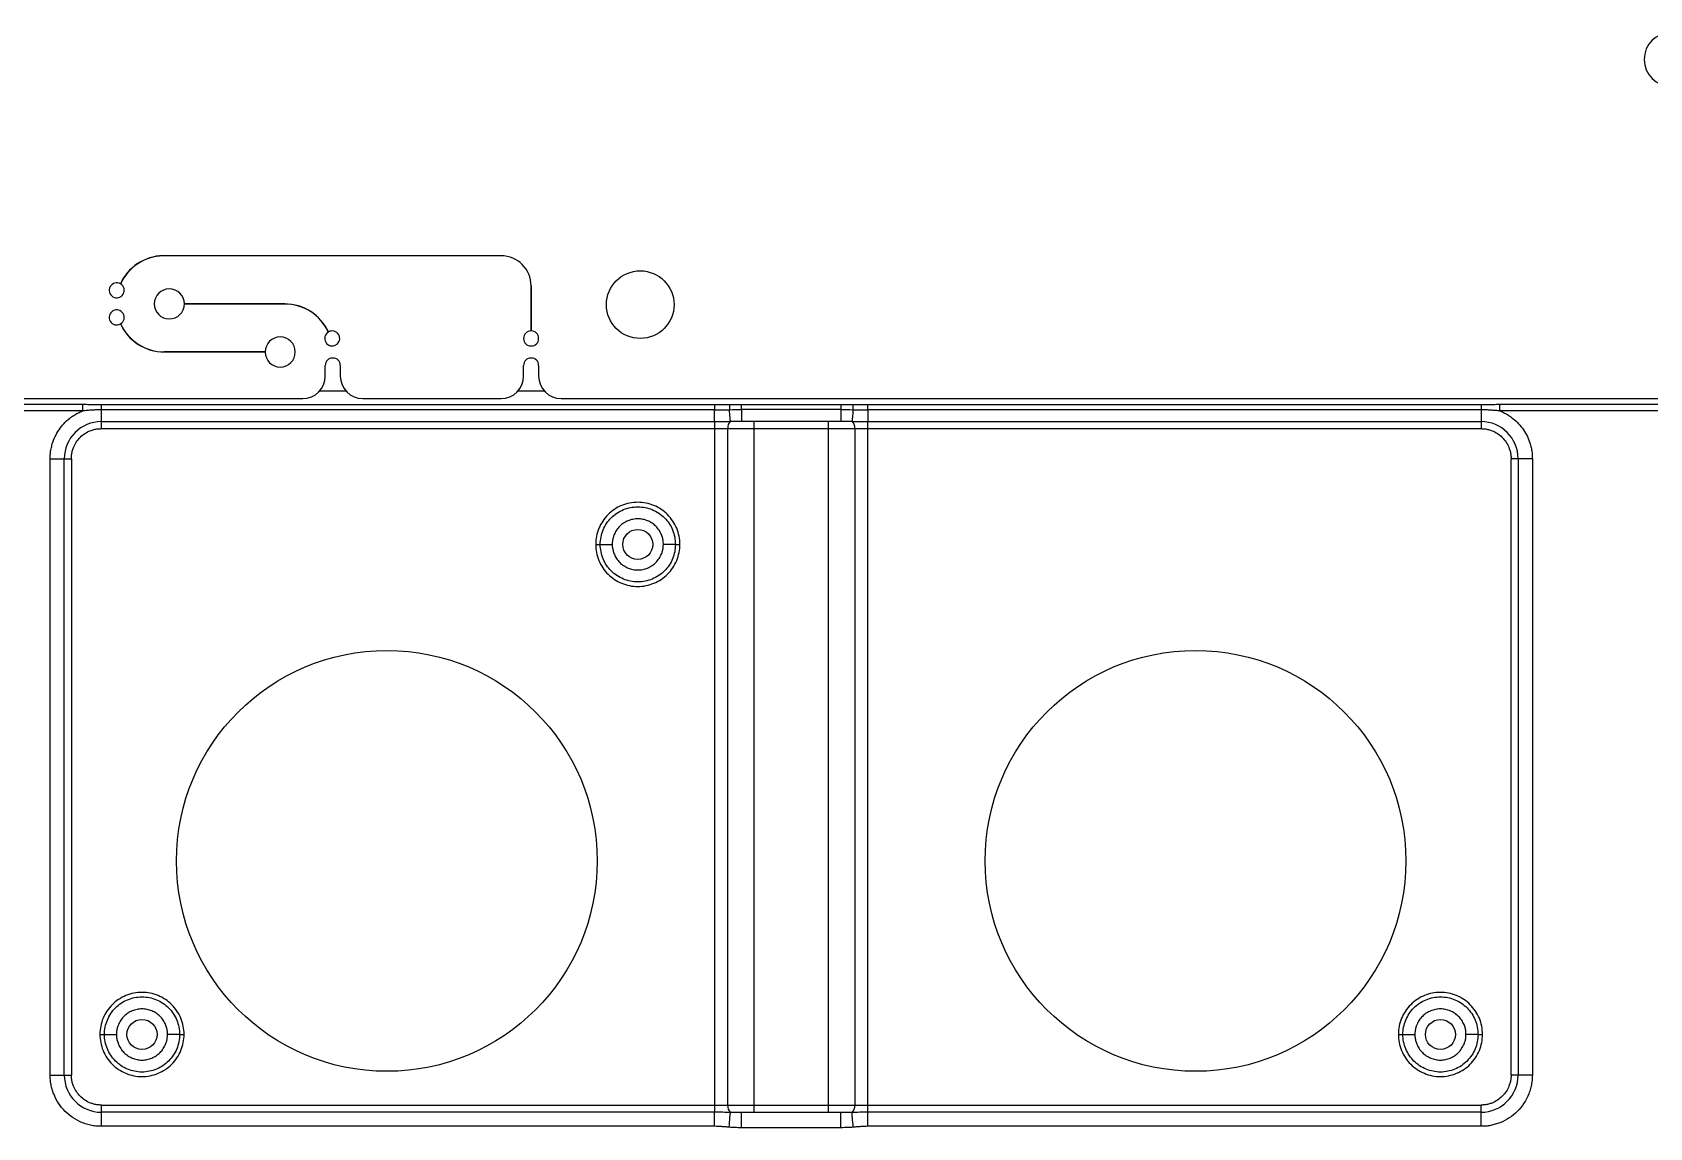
# Model space of a CAD drawing. Header units: millimetres. Extents: x -1 to 1576, y 30 to 633.
# Drawn here: x 148.1 to 255.7, y 334.9 to 407.7 of the extents above; entities that cross this region are included whole.
import ezdxf

# ---------------------------------------------------------------- set-up
doc = ezdxf.new("R2010")
doc.units = ezdxf.units.MM

msp = doc.modelspace()

# ---------------------------------------------------------------- linework, layer by layer
at = {"color": 7, "linetype": 'Continuous', "lineweight": 25}
for p, q in [((156.75, 392.86), (179.26, 392.86)), ((179.26, 392.85), (156.75, 392.85)), ((181.26, 387.85), (181.26, 390.85)), ((181.27, 390.85), (181.27, 387.85)), ((158.18, 389.66), (164.86, 389.66)), ((164.86, 389.65), (158.18, 389.65)), ((156.84, 386.46), (163.56, 386.46)), ((163.56, 386.45), (156.84, 386.45)), ((167.56, 384.85), (167.56, 385.55)), ((168.56, 385.55), (168.56, 384.85)), ((180.76, 384.85), (180.76, 385.55)), ((181.76, 385.55), (181.76, 384.85)), ((77.52, 383.35), (166.06, 383.35)), ((168.94, 383.85), (167.18, 383.85)), ((170.06, 383.35), (179.26, 383.35)), ((182.14, 383.85), (180.38, 383.85)), ((183.26, 383.35), (273.7, 383.35)), ((138.1, 382.97), (151.4, 382.97)), ((151.4, 382.53), (138.1, 382.53)), ((152.66, 382.96), (193.47, 382.96)), ((193.47, 382.6), (152.66, 382.6)), ((152.66, 381.35), (152.66, 382.6)), ((195.26, 382.95), (201.88, 382.95)), ((201.88, 382.62), (195.26, 382.62)), ((203.67, 382.96), (244.48, 382.96)), ((244.48, 382.6), (203.67, 382.6)), ((244.48, 382.6), (244.48, 381.35)), ((245.74, 382.97), (259.04, 382.97)), ((259.04, 382.53), (245.74, 382.53)), ((152.66, 381.82), (193.47, 381.82)), ((152.66, 381.35), (244.48, 381.35)), ((193.47, 381.82), (193.47, 335.88)), ((194.35, 336.35), (194.35, 381.35)), ((195.21, 381.85), (195.26, 381.86)), ((195.26, 381.85), (201.88, 381.85)), ((196.09, 381.85), (196.09, 335.85)), ((201.05, 335.85), (201.05, 381.85)), ((201.88, 381.86), (201.93, 381.85)), ((202.8, 381.35), (202.8, 336.35)), ((203.67, 381.82), (244.48, 381.82)), ((203.67, 335.88), (203.67, 381.82)), ((149.25, 338.35), (149.25, 379.35)), ((149.25, 379.35), (150.66, 379.35)), ((150.19, 338.35), (150.19, 379.35)), ((150.66, 379.35), (150.66, 338.35)), ((247.9, 379.35), (246.48, 379.35)), ((246.48, 338.35), (246.48, 379.35)), ((246.95, 379.35), (246.95, 338.35)), ((247.9, 379.35), (247.9, 338.35)), ((149.25, 338.35), (150.66, 338.35)), ((247.9, 338.35), (246.48, 338.35)), ((152.66, 334.94), (152.66, 336.35)), ((152.66, 336.35), (244.48, 336.35)), ((193.47, 335.88), (152.66, 335.88)), ((201.88, 335.85), (195.26, 335.85)), ((201.93, 335.85), (201.88, 335.85)), ((244.48, 335.88), (203.67, 335.88)), ((244.48, 334.94), (244.48, 336.35)), ((193.47, 334.94), (152.66, 334.94)), ((201.88, 334.85), (195.26, 334.85)), ((244.48, 334.94), (203.67, 334.94))]:
    msp.add_line(p, q, dxfattribs=at)
for centre, radius in [((188.52, 389.6), 2.25), ((171.66, 352.6), 14), ((225.48, 352.6), 14)]:
    msp.add_circle(centre, radius, dxfattribs=at)
at = {"color": 141}
for centre in [(188.36, 373.65), (155.36, 341.05), (241.78, 341.05)]:
    msp.add_circle(centre, 1, dxfattribs=at)
at = {"color": 7, "linetype": 'Continuous', "lineweight": 25}
for centre, radius, start, end in [((257.14, 405.91), 1.8, 90, 270), ((156.84, 389.65), 3.21, 91.5822, 155.3856), ((156.84, 389.65), 3.2, 91.5847, 155.403), ((179.26, 390.85), 2, 360, 90), ((179.26, 390.85), 2, 360, 90), ((153.68, 390.55), 0.5, 60.3991, 59.2477), ((157.18, 389.65), 1, 0.2862, 359.7133), ((164.86, 386.45), 3.2, 24.6158, 89.9998), ((153.68, 388.75), 0.5, 300.73, 299.5792), ((164.86, 386.45), 3.19, 24.5983, 89.9998), ((156.84, 389.65), 3.2, 204.6089, 269.9998), ((156.84, 389.65), 3.19, 204.5914, 269.9998), ((168.02, 387.35), 0.5, 120.7513, 119.6), ((181.26, 387.35), 0.5, 90.573, 89.427), ((164.56, 386.45), 1, 180.286, 179.7136), ((168.06, 385.55), 0.5, 360, 180), ((181.26, 385.55), 0.5, 0, 180), ((166.06, 384.85), 1.5, 270, 0), ((170.06, 384.85), 1.5, 180, 270), ((179.26, 384.85), 1.5, 270, 0), ((183.26, 384.85), 1.5, 180, 270), ((152.66, 379.35), 2.47, 90, 180), ((194.9, 381.43), 0.562, 132.435, 187.8232), ((202.24, 381.43), 0.562, 352.1767, 47.5651), ((244.48, 379.35), 2.47, 0, 90), ((152.66, 338.35), 2.47, 180, 270), ((244.48, 338.35), 2.47, 270, 360), ((194.9, 336.28), 0.562, 172.1767, 227.5651), ((202.24, 336.28), 0.562, 312.435, 7.8232)]:
    msp.add_arc(centre, radius, start, end, dxfattribs=at)
for points, knots in [([(149.25, 379.35), (149.25, 379.41), (149.25, 379.52), (149.26, 379.68), (149.28, 379.85), (149.31, 380.01), (149.35, 380.17), (149.42, 380.45), (149.57, 380.83), (149.83, 381.28), (150.15, 381.69), (150.49, 382), (150.81, 382.23), (151.1, 382.4), (151.3, 382.48), (151.4, 382.53)], [0, 0, 0, 0, 0.040883, 0.08158, 0.122187, 0.162802, 0.203521, 0.244441, 0.372171, 0.500035, 0.627766, 0.75563, 0.837187, 0.918385, 1, 1, 1, 1]), ([(151.4, 382.97), (151.49, 382.97), (151.7, 382.97), (152.03, 382.96), (152.36, 382.96), (152.57, 382.96), (152.66, 382.96)], [0, 0, 0, 0, 0.200515, 0.50786, 0.778848, 1, 1, 1, 1]), ([(151.4, 382.97), (151.4, 382.93), (151.4, 382.86), (151.4, 382.71), (151.4, 382.62), (151.4, 382.53)], [0, 0, 0, 0, 0.5, 0.5, 1, 1, 1, 1]), ([(152.66, 382.6), (152.56, 382.6), (152.35, 382.6), (152.04, 382.58), (151.72, 382.56), (151.51, 382.54), (151.4, 382.53)], [0, 0, 0, 0, 0.245457, 0.492199, 0.742868, 1, 1, 1, 1]), ([(193.47, 382.96), (193.61, 382.96), (193.95, 382.96), (194.28, 382.96), (194.47, 382.96)], [0, 0, 0, 0, 0.420474, 1, 1, 1, 1]), ([(193.47, 381.82), (193.47, 381.88), (193.47, 381.99), (193.47, 382.26), (193.47, 382.42), (193.47, 382.6)], [0, 0, 0, 0, 0.5, 0.5, 1, 1, 1, 1]), ([(194.52, 381.84), (194.52, 381.88), (194.51, 381.97), (194.49, 382.24), (194.48, 382.42), (194.46, 382.61)], [0, 0, 0, 0, 0.5, 0.5, 1, 1, 1, 1]), ([(194.47, 382.96), (194.59, 382.96), (194.85, 382.95), (195.11, 382.95), (195.26, 382.95)], [0, 0, 0, 0, 0.452244, 1, 1, 1, 1]), ([(195.26, 382.62), (195.26, 382.4), (195.26, 382.21), (195.26, 381.93), (195.26, 381.85), (195.26, 381.85)], [0, 0, 0, 0, 0.5, 0.5, 1, 1, 1, 1]), ([(201.88, 382.95), (202.03, 382.95), (202.29, 382.95), (202.55, 382.96), (202.67, 382.96)], [0, 0, 0, 0, 0.548125, 1, 1, 1, 1]), ([(201.88, 382.62), (201.88, 382.4), (201.88, 382.21), (201.88, 381.93), (201.88, 381.85), (201.88, 381.85)], [0, 0, 0, 0, 0.5, 0.5, 1, 1, 1, 1]), ([(202.68, 382.61), (202.67, 382.42), (202.65, 382.24), (202.63, 381.97), (202.62, 381.88), (202.62, 381.84)], [0, 0, 0, 0, 0.5, 0.5, 1, 1, 1, 1]), ([(202.67, 382.96), (202.87, 382.96), (203.2, 382.96), (203.53, 382.96), (203.67, 382.96)], [0, 0, 0, 0, 0.580575, 1, 1, 1, 1]), ([(203.67, 382.6), (203.67, 382.42), (203.67, 382.26), (203.67, 381.99), (203.67, 381.88), (203.67, 381.82)], [0, 0, 0, 0, 0.5, 0.5, 1, 1, 1, 1]), ([(244.48, 382.96), (244.57, 382.96), (244.78, 382.96), (245.12, 382.96), (245.44, 382.97), (245.66, 382.97), (245.74, 382.97)], [0, 0, 0, 0, 0.221378, 0.492164, 0.7995, 1, 1, 1, 1]), ([(245.74, 382.53), (245.65, 382.54), (245.48, 382.56), (245.23, 382.57), (244.98, 382.59), (244.73, 382.6), (244.56, 382.6), (244.48, 382.6)], [0, 0, 0, 0, 0.206312, 0.408164, 0.606837, 0.80366, 1, 1, 1, 1]), ([(245.74, 382.53), (245.74, 382.62), (245.74, 382.71), (245.74, 382.86), (245.74, 382.93), (245.74, 382.97)], [0, 0, 0, 0, 0.5, 0.5, 1, 1, 1, 1]), ([(245.74, 382.53), (245.79, 382.51), (245.89, 382.46), (246.04, 382.39), (246.19, 382.31), (246.33, 382.23), (246.47, 382.13), (246.69, 381.96), (246.99, 381.69), (247.32, 381.28), (247.58, 380.83), (247.74, 380.4), (247.84, 380.01), (247.89, 379.68), (247.89, 379.46), (247.9, 379.35)], [0, 0, 0, 0, 0.040883, 0.08158, 0.122187, 0.162802, 0.203521, 0.244441, 0.372171, 0.500035, 0.627766, 0.75563, 0.837187, 0.918385, 1, 1, 1, 1]), ([(150.66, 379.35), (150.66, 379.4), (150.66, 379.48), (150.68, 379.6), (150.69, 379.73), (150.72, 379.85), (150.76, 379.97), (150.83, 380.18), (150.98, 380.46), (151.24, 380.78), (151.55, 381.04), (151.87, 381.2), (152.16, 381.3), (152.41, 381.34), (152.58, 381.35), (152.66, 381.35)], [0, 0, 0, 0, 0.0402761, 0.0802426, 0.1200582, 0.159883, 0.1998773, 0.2401994, 0.3700431, 0.5000574, 0.6299012, 0.7599156, 0.8401208, 0.919721, 1, 1, 1, 1]), ([(244.48, 381.35), (244.52, 381.35), (244.61, 381.35), (244.73, 381.34), (244.86, 381.32), (244.98, 381.29), (245.1, 381.26), (245.31, 381.18), (245.59, 381.04), (245.9, 380.78), (246.16, 380.46), (246.33, 380.14), (246.42, 379.85), (246.47, 379.6), (246.48, 379.44), (246.48, 379.35)], [0, 0, 0, 0, 0.040276, 0.080243, 0.120058, 0.159883, 0.199877, 0.240199, 0.370043, 0.500057, 0.629901, 0.759916, 0.840121, 0.919721, 1, 1, 1, 1]), ([(191.16, 373.65), (191.16, 374.02), (191.09, 374.39), (190.81, 375.06), (190.6, 375.37), (190.08, 375.89), (189.77, 376.1), (189.09, 376.38), (188.73, 376.45), (187.99, 376.45), (187.63, 376.38), (186.95, 376.1), (186.64, 375.89), (186.12, 375.37), (185.91, 375.06), (185.63, 374.39), (185.56, 374.02), (185.56, 373.65)], [0, 0, 0, 0, 0.125, 0.125, 0.25, 0.25, 0.375, 0.375, 0.5, 0.5, 0.625, 0.625, 0.75, 0.75, 0.875, 0.875, 1, 1, 1, 1]), ([(185.86, 373.65), (185.86, 373.98), (185.93, 374.31), (186.18, 374.91), (186.36, 375.19), (186.82, 375.65), (187.1, 375.84), (187.71, 376.09), (188.03, 376.15), (188.69, 376.15), (189.02, 376.09), (189.62, 375.84), (189.9, 375.65), (190.36, 375.19), (190.55, 374.91), (190.8, 374.31), (190.86, 373.98), (190.86, 373.65)], [0, 0, 0, 0, 0.125, 0.125, 0.25, 0.25, 0.375, 0.375, 0.5, 0.5, 0.625, 0.625, 0.75, 0.75, 0.875, 0.875, 1, 1, 1, 1]), ([(190.06, 373.65), (190.06, 373.7), (190.06, 373.79), (190.04, 373.92), (190.02, 374.05), (189.98, 374.18), (189.91, 374.37), (189.78, 374.6), (189.57, 374.86), (189.31, 375.08), (189.02, 375.23), (188.7, 375.33), (188.36, 375.36), (188.03, 375.33), (187.71, 375.23), (187.41, 375.08), (187.15, 374.86), (186.94, 374.6), (186.8, 374.34), (186.71, 374.09), (186.67, 373.88), (186.66, 373.73), (186.66, 373.65)], [0, 0, 0, 0, 0.025179, 0.050131, 0.075011, 0.099977, 0.125185, 0.187589, 0.250097, 0.312505, 0.375015, 0.437474, 0.500034, 0.562494, 0.62505, 0.68745, 0.749957, 0.812365, 0.874867, 0.916675, 0.958143, 1, 1, 1, 1]), ([(185.56, 373.65), (185.64, 373.65), (185.72, 373.65), (185.83, 373.65), (185.86, 373.65), (185.86, 373.65)], [0, 0, 0, 0, 0.5, 0.5, 1, 1, 1, 1]), ([(185.56, 373.65), (185.56, 373.29), (185.63, 372.92), (185.91, 372.24), (186.12, 371.93), (186.64, 371.41), (186.95, 371.21), (187.63, 370.93), (187.99, 370.85), (188.73, 370.85), (189.09, 370.93), (189.77, 371.21), (190.08, 371.41), (190.6, 371.93), (190.81, 372.24), (191.09, 372.92), (191.16, 373.29), (191.16, 373.65)], [0, 0, 0, 0, 0.125, 0.125, 0.25, 0.25, 0.375, 0.375, 0.5, 0.5, 0.625, 0.625, 0.75, 0.75, 0.875, 0.875, 1, 1, 1, 1]), ([(190.86, 373.65), (190.86, 373.33), (190.8, 373), (190.55, 372.39), (190.36, 372.12), (189.9, 371.65), (189.62, 371.47), (189.02, 371.22), (188.69, 371.15), (188.03, 371.15), (187.71, 371.22), (187.1, 371.47), (186.82, 371.65), (186.36, 372.12), (186.18, 372.39), (185.93, 373), (185.86, 373.33), (185.86, 373.65)], [0, 0, 0, 0, 0.125, 0.125, 0.25, 0.25, 0.375, 0.375, 0.5, 0.5, 0.625, 0.625, 0.75, 0.75, 0.875, 0.875, 1, 1, 1, 1]), ([(185.86, 373.65), (185.86, 373.65), (185.95, 373.65), (186.24, 373.65), (186.45, 373.65), (186.66, 373.65)], [0, 0, 0, 0, 0.5, 0.5, 1, 1, 1, 1]), ([(186.66, 373.65), (186.66, 373.61), (186.66, 373.52), (186.68, 373.39), (186.71, 373.26), (186.74, 373.13), (186.81, 372.94), (186.94, 372.7), (187.15, 372.44), (187.41, 372.23), (187.71, 372.07), (188.03, 371.97), (188.36, 371.94), (188.69, 371.97), (189.02, 372.07), (189.31, 372.23), (189.57, 372.44), (189.78, 372.7), (189.92, 372.97), (190.01, 373.21), (190.05, 373.43), (190.06, 373.58), (190.06, 373.65)], [0, 0, 0, 0, 0.025112, 0.050024, 0.074894, 0.099876, 0.125125, 0.187521, 0.250086, 0.312492, 0.374998, 0.437458, 0.500018, 0.562478, 0.625038, 0.687445, 0.749955, 0.812363, 0.874867, 0.916676, 0.958144, 1, 1, 1, 1]), ([(190.86, 373.65), (190.86, 373.65), (190.77, 373.65), (190.48, 373.65), (190.27, 373.65), (190.06, 373.65)], [0, 0, 0, 0, 0.5, 0.5, 1, 1, 1, 1]), ([(190.86, 373.65), (190.86, 373.65), (190.89, 373.65), (191, 373.65), (191.08, 373.65), (191.16, 373.65)], [0, 0, 0, 0, 0.5, 0.5, 1, 1, 1, 1]), ([(158.16, 341.05), (158.16, 341.42), (158.09, 341.79), (157.81, 342.46), (157.6, 342.77), (157.08, 343.29), (156.77, 343.5), (156.09, 343.78), (155.73, 343.85), (154.99, 343.85), (154.63, 343.78), (153.95, 343.5), (153.64, 343.29), (153.12, 342.77), (152.91, 342.46), (152.63, 341.79), (152.56, 341.42), (152.56, 341.05)], [0, 0, 0, 0, 0.125, 0.125, 0.25, 0.25, 0.375, 0.375, 0.5, 0.5, 0.625, 0.625, 0.75, 0.75, 0.875, 0.875, 1, 1, 1, 1]), ([(152.86, 341.05), (152.86, 341.38), (152.93, 341.71), (153.18, 342.31), (153.36, 342.59), (153.82, 343.05), (154.1, 343.24), (154.71, 343.49), (155.03, 343.55), (155.69, 343.55), (156.02, 343.49), (156.62, 343.24), (156.9, 343.05), (157.36, 342.59), (157.55, 342.31), (157.8, 341.71), (157.86, 341.38), (157.86, 341.05)], [0, 0, 0, 0, 0.125, 0.125, 0.25, 0.25, 0.375, 0.375, 0.5, 0.5, 0.625, 0.625, 0.75, 0.75, 0.875, 0.875, 1, 1, 1, 1]), ([(244.58, 341.05), (244.58, 341.42), (244.51, 341.79), (244.23, 342.46), (244.02, 342.77), (243.5, 343.29), (243.19, 343.5), (242.51, 343.78), (242.15, 343.85), (241.41, 343.85), (241.05, 343.78), (240.37, 343.5), (240.06, 343.29), (239.54, 342.77), (239.33, 342.46), (239.05, 341.79), (238.98, 341.42), (238.98, 341.05)], [0, 0, 0, 0, 0.125, 0.125, 0.25, 0.25, 0.375, 0.375, 0.5, 0.5, 0.625, 0.625, 0.75, 0.75, 0.875, 0.875, 1, 1, 1, 1]), ([(239.28, 341.05), (239.28, 341.38), (239.35, 341.71), (239.6, 342.31), (239.78, 342.59), (240.24, 343.05), (240.52, 343.24), (241.13, 343.49), (241.45, 343.55), (242.11, 343.55), (242.44, 343.49), (243.04, 343.24), (243.32, 343.05), (243.78, 342.59), (243.97, 342.31), (244.22, 341.71), (244.28, 341.38), (244.28, 341.05)], [0, 0, 0, 0, 0.125, 0.125, 0.25, 0.25, 0.375, 0.375, 0.5, 0.5, 0.625, 0.625, 0.75, 0.75, 0.875, 0.875, 1, 1, 1, 1]), ([(157.06, 341.05), (157.06, 341.1), (157.06, 341.19), (157.04, 341.32), (157.02, 341.45), (156.98, 341.58), (156.91, 341.77), (156.78, 342), (156.57, 342.26), (156.31, 342.48), (156.02, 342.63), (155.7, 342.73), (155.36, 342.76), (155.03, 342.73), (154.71, 342.63), (154.41, 342.48), (154.15, 342.26), (153.94, 342), (153.8, 341.74), (153.71, 341.49), (153.67, 341.28), (153.66, 341.13), (153.66, 341.05)], [0, 0, 0, 0, 0.025179, 0.050131, 0.075011, 0.099977, 0.125185, 0.187588, 0.250097, 0.312505, 0.375015, 0.437474, 0.500034, 0.562494, 0.62505, 0.68745, 0.749957, 0.812365, 0.874867, 0.916675, 0.958143, 1, 1, 1, 1]), ([(243.48, 341.05), (243.48, 341.1), (243.48, 341.19), (243.46, 341.32), (243.44, 341.45), (243.4, 341.58), (243.33, 341.77), (243.2, 342), (242.99, 342.26), (242.73, 342.48), (242.44, 342.63), (242.12, 342.73), (241.78, 342.76), (241.45, 342.73), (241.13, 342.63), (240.83, 342.48), (240.57, 342.26), (240.36, 342), (240.22, 341.74), (240.13, 341.49), (240.09, 341.28), (240.08, 341.13), (240.08, 341.05)], [0, 0, 0, 0, 0.025179, 0.050131, 0.075011, 0.099977, 0.125185, 0.187588, 0.250097, 0.312505, 0.375015, 0.437474, 0.500034, 0.562494, 0.62505, 0.68745, 0.749957, 0.812365, 0.874867, 0.916675, 0.958143, 1, 1, 1, 1]), ([(152.56, 341.05), (152.64, 341.05), (152.72, 341.05), (152.83, 341.05), (152.86, 341.05), (152.86, 341.05)], [0, 0, 0, 0, 0.5, 0.5, 1, 1, 1, 1]), ([(152.56, 341.05), (152.56, 340.69), (152.63, 340.32), (152.91, 339.64), (153.12, 339.33), (153.64, 338.81), (153.95, 338.61), (154.63, 338.33), (154.99, 338.25), (155.73, 338.25), (156.09, 338.33), (156.77, 338.61), (157.08, 338.81), (157.6, 339.33), (157.81, 339.64), (158.09, 340.32), (158.16, 340.69), (158.16, 341.05)], [0, 0, 0, 0, 0.125, 0.125, 0.25, 0.25, 0.375, 0.375, 0.5, 0.5, 0.625, 0.625, 0.75, 0.75, 0.875, 0.875, 1, 1, 1, 1]), ([(157.86, 341.05), (157.86, 340.73), (157.8, 340.4), (157.55, 339.79), (157.36, 339.52), (156.9, 339.05), (156.62, 338.87), (156.02, 338.62), (155.69, 338.55), (155.03, 338.55), (154.71, 338.62), (154.1, 338.87), (153.82, 339.05), (153.36, 339.52), (153.18, 339.79), (152.93, 340.4), (152.86, 340.73), (152.86, 341.05)], [0, 0, 0, 0, 0.125, 0.125, 0.25, 0.25, 0.375, 0.375, 0.5, 0.5, 0.625, 0.625, 0.75, 0.75, 0.875, 0.875, 1, 1, 1, 1]), ([(152.86, 341.05), (152.86, 341.05), (152.95, 341.05), (153.24, 341.05), (153.45, 341.05), (153.66, 341.05)], [0, 0, 0, 0, 0.5, 0.5, 1, 1, 1, 1]), ([(153.66, 341.05), (153.66, 341.01), (153.66, 340.92), (153.68, 340.79), (153.71, 340.66), (153.74, 340.53), (153.81, 340.34), (153.94, 340.1), (154.15, 339.84), (154.41, 339.63), (154.71, 339.47), (155.03, 339.37), (155.36, 339.34), (155.69, 339.37), (156.02, 339.47), (156.31, 339.63), (156.57, 339.84), (156.78, 340.1), (156.92, 340.37), (157.01, 340.61), (157.05, 340.83), (157.06, 340.98), (157.06, 341.05)], [0, 0, 0, 0, 0.025112, 0.050024, 0.074894, 0.099876, 0.125125, 0.187521, 0.250086, 0.312492, 0.374998, 0.437457, 0.500018, 0.562477, 0.625038, 0.687445, 0.749954, 0.812363, 0.874867, 0.916676, 0.958144, 1, 1, 1, 1]), ([(157.86, 341.05), (157.86, 341.05), (157.77, 341.05), (157.48, 341.05), (157.27, 341.05), (157.06, 341.05)], [0, 0, 0, 0, 0.5, 0.5, 1, 1, 1, 1]), ([(157.86, 341.05), (157.86, 341.05), (157.89, 341.05), (158, 341.05), (158.08, 341.05), (158.16, 341.05)], [0, 0, 0, 0, 0.5, 0.5, 1, 1, 1, 1]), ([(238.98, 341.05), (239.06, 341.05), (239.14, 341.05), (239.25, 341.05), (239.28, 341.05), (239.28, 341.05)], [0, 0, 0, 0, 0.5, 0.5, 1, 1, 1, 1]), ([(238.98, 341.05), (238.98, 340.69), (239.05, 340.32), (239.33, 339.64), (239.54, 339.33), (240.06, 338.81), (240.37, 338.61), (241.05, 338.33), (241.41, 338.25), (242.15, 338.25), (242.51, 338.33), (243.19, 338.61), (243.5, 338.81), (244.02, 339.33), (244.23, 339.64), (244.51, 340.32), (244.58, 340.69), (244.58, 341.05)], [0, 0, 0, 0, 0.125, 0.125, 0.25, 0.25, 0.375, 0.375, 0.5, 0.5, 0.625, 0.625, 0.75, 0.75, 0.875, 0.875, 1, 1, 1, 1]), ([(244.28, 341.05), (244.28, 340.73), (244.22, 340.4), (243.97, 339.79), (243.78, 339.52), (243.32, 339.05), (243.04, 338.87), (242.44, 338.62), (242.11, 338.55), (241.45, 338.55), (241.13, 338.62), (240.52, 338.87), (240.24, 339.05), (239.78, 339.52), (239.6, 339.79), (239.35, 340.4), (239.28, 340.73), (239.28, 341.05)], [0, 0, 0, 0, 0.125, 0.125, 0.25, 0.25, 0.375, 0.375, 0.5, 0.5, 0.625, 0.625, 0.75, 0.75, 0.875, 0.875, 1, 1, 1, 1]), ([(239.28, 341.05), (239.28, 341.05), (239.37, 341.05), (239.66, 341.05), (239.87, 341.05), (240.08, 341.05)], [0, 0, 0, 0, 0.5, 0.5, 1, 1, 1, 1]), ([(239.28, 341.05), (239.28, 341.05), (239.37, 341.05), (239.66, 341.05), (239.87, 341.05), (240.08, 341.05)], [0, 0, 0, 0, 0.5, 0.5, 1, 1, 1, 1]), ([(240.08, 341.05), (240.08, 341.01), (240.08, 340.92), (240.1, 340.79), (240.13, 340.66), (240.16, 340.53), (240.23, 340.34), (240.36, 340.1), (240.57, 339.84), (240.83, 339.63), (241.13, 339.47), (241.45, 339.37), (241.78, 339.34), (242.11, 339.37), (242.44, 339.47), (242.73, 339.63), (242.99, 339.84), (243.2, 340.1), (243.34, 340.37), (243.43, 340.61), (243.47, 340.83), (243.48, 340.98), (243.48, 341.05)], [0, 0, 0, 0, 0.025112, 0.050024, 0.074894, 0.099876, 0.125125, 0.187521, 0.250086, 0.312493, 0.374998, 0.437458, 0.500018, 0.562478, 0.625038, 0.687445, 0.749955, 0.812363, 0.874867, 0.916676, 0.958144, 1, 1, 1, 1]), ([(244.28, 341.05), (244.28, 341.05), (244.19, 341.05), (243.9, 341.05), (243.69, 341.05), (243.48, 341.05)], [0, 0, 0, 0, 0.5, 0.5, 1, 1, 1, 1]), ([(244.28, 341.05), (244.28, 341.05), (244.31, 341.05), (244.42, 341.05), (244.5, 341.05), (244.58, 341.05)], [0, 0, 0, 0, 0.5, 0.5, 1, 1, 1, 1]), ([(152.66, 334.94), (152.6, 334.94), (152.48, 334.94), (152.29, 334.96), (152.11, 334.98), (151.93, 335.02), (151.75, 335.06), (151.58, 335.11), (151.24, 335.24), (150.77, 335.48), (150.23, 335.92), (149.79, 336.46), (149.52, 336.98), (149.38, 337.4), (149.3, 337.71), (149.26, 338.03), (149.25, 338.25), (149.25, 338.35)], [0, 0, 0, 0, 0.034552, 0.068858, 0.103016, 0.137128, 0.171294, 0.205615, 0.240191, 0.37006, 0.500029, 0.629897, 0.759866, 0.820152, 0.879909, 0.939678, 1, 1, 1, 1]), ([(152.66, 336.35), (152.62, 336.35), (152.53, 336.36), (152.41, 336.37), (152.29, 336.39), (152.16, 336.41), (152.04, 336.45), (151.84, 336.52), (151.55, 336.67), (151.24, 336.93), (150.98, 337.25), (150.81, 337.57), (150.72, 337.85), (150.67, 338.1), (150.66, 338.27), (150.66, 338.35)], [0, 0, 0, 0, 0.040276, 0.080243, 0.120058, 0.159883, 0.199877, 0.240199, 0.370043, 0.500057, 0.629901, 0.759916, 0.840121, 0.919721, 1, 1, 1, 1]), ([(247.9, 338.35), (247.89, 338.29), (247.89, 338.17), (247.88, 337.98), (247.85, 337.8), (247.82, 337.62), (247.77, 337.45), (247.72, 337.27), (247.6, 336.94), (247.36, 336.46), (246.91, 335.92), (246.37, 335.48), (245.86, 335.21), (245.43, 335.07), (245.12, 334.99), (244.8, 334.95), (244.59, 334.94), (244.48, 334.94)], [0, 0, 0, 0, 0.034552, 0.068858, 0.103016, 0.137128, 0.171294, 0.205615, 0.240191, 0.37006, 0.500029, 0.629897, 0.759866, 0.820152, 0.879909, 0.939678, 1, 1, 1, 1]), ([(246.48, 338.35), (246.48, 338.31), (246.48, 338.23), (246.47, 338.1), (246.45, 337.98), (246.42, 337.86), (246.38, 337.74), (246.31, 337.53), (246.17, 337.25), (245.9, 336.93), (245.59, 336.67), (245.27, 336.5), (244.98, 336.41), (244.73, 336.36), (244.57, 336.36), (244.48, 336.35)], [0, 0, 0, 0, 0.040276, 0.080243, 0.120058, 0.159883, 0.199877, 0.240199, 0.370043, 0.500057, 0.629901, 0.759916, 0.840121, 0.919721, 1, 1, 1, 1]), ([(193.47, 334.94), (193.47, 335.14), (193.47, 335.35), (193.47, 335.68), (193.47, 335.81), (193.47, 335.88)], [0, 0, 0, 0, 0.5, 0.5, 1, 1, 1, 1]), ([(194.44, 334.88), (194.46, 335.11), (194.48, 335.34), (194.51, 335.7), (194.52, 335.82), (194.52, 335.86)], [0, 0, 0, 0, 0.5, 0.5, 1, 1, 1, 1]), ([(195.26, 334.85), (195.26, 334.98), (195.26, 335.11), (195.26, 335.36), (195.26, 335.47), (195.26, 335.65), (195.26, 335.73), (195.26, 335.83), (195.26, 335.85), (195.26, 335.85)], [0, 0, 0, 0, 0.25, 0.25, 0.5, 0.5, 0.75, 0.75, 1, 1, 1, 1]), ([(201.88, 334.85), (201.88, 335.11), (201.88, 335.38), (201.88, 335.75), (201.88, 335.85), (201.88, 335.85)], [0, 0, 0, 0, 0.5, 0.5, 1, 1, 1, 1]), ([(202.7, 334.88), (202.68, 335.11), (202.66, 335.34), (202.63, 335.7), (202.62, 335.82), (202.62, 335.86)], [0, 0, 0, 0, 0.5, 0.5, 1, 1, 1, 1]), ([(203.67, 334.94), (203.67, 335.14), (203.67, 335.35), (203.67, 335.68), (203.67, 335.81), (203.67, 335.88)], [0, 0, 0, 0, 0.5, 0.5, 1, 1, 1, 1]), ([(194.44, 334.88), (194.36, 334.89), (194.19, 334.9), (193.94, 334.92), (193.71, 334.94), (193.55, 334.94), (193.47, 334.94)], [0, 0, 0, 0, 0.26275, 0.514851, 0.767475, 1, 1, 1, 1]), ([(195.26, 334.85), (195.11, 334.85), (194.84, 334.85), (194.56, 334.87), (194.44, 334.88)], [0, 0, 0, 0, 0.556213, 1, 1, 1, 1]), ([(202.7, 334.88), (202.64, 334.87), (202.52, 334.87), (202.33, 334.86), (202.11, 334.85), (201.96, 334.85), (201.88, 334.85)], [0, 0, 0, 0, 0.207871, 0.443757, 0.707773, 1, 1, 1, 1]), ([(203.67, 334.94), (203.59, 334.94), (203.44, 334.94), (203.2, 334.92), (202.95, 334.9), (202.78, 334.89), (202.7, 334.88)], [0, 0, 0, 0, 0.2323707, 0.4852888, 0.7374116, 1, 1, 1, 1])]:
    msp.add_open_spline(points, degree=3, knots=knots, dxfattribs=at)
for points in [[(152.66, 382.6), (152.66, 382.75), (152.66, 382.89), (152.66, 382.96)], [(193.47, 382.96), (193.47, 382.89), (193.47, 382.75), (193.47, 382.6)], [(193.47, 382.6), (193.8, 382.6), (194.12, 382.61), (194.46, 382.61)], [(194.47, 382.96), (194.47, 382.89), (194.46, 382.76), (194.46, 382.61)], [(194.46, 382.61), (194.73, 382.62), (195, 382.62), (195.26, 382.62)], [(195.26, 382.62), (195.26, 382.76), (195.26, 382.89), (195.26, 382.95)], [(201.88, 382.95), (201.88, 382.89), (201.88, 382.76), (201.88, 382.62)], [(201.88, 382.62), (202.15, 382.62), (202.41, 382.62), (202.68, 382.61)], [(202.67, 382.96), (202.68, 382.89), (202.68, 382.76), (202.68, 382.61)], [(202.68, 382.61), (203.02, 382.61), (203.35, 382.6), (203.67, 382.6)], [(203.67, 382.6), (203.67, 382.75), (203.67, 382.89), (203.67, 382.96)], [(244.48, 382.96), (244.48, 382.89), (244.48, 382.75), (244.48, 382.6)], [(193.47, 381.82), (193.84, 381.82), (194.2, 381.83), (194.52, 381.84)], [(194.52, 381.84), (194.76, 381.85), (195, 381.85), (195.26, 381.85)], [(201.88, 381.85), (202.14, 381.85), (202.38, 381.85), (202.62, 381.84)], [(202.62, 381.84), (202.94, 381.83), (203.31, 381.82), (203.67, 381.82)], [(194.52, 335.86), (194.2, 335.87), (193.84, 335.88), (193.47, 335.88)], [(195.26, 335.85), (195, 335.85), (194.76, 335.85), (194.52, 335.86)], [(202.62, 335.86), (202.38, 335.85), (202.14, 335.85), (201.88, 335.85)], [(203.67, 335.88), (203.31, 335.88), (202.94, 335.87), (202.62, 335.86)]]:
    msp.add_open_spline(points, degree=3, dxfattribs=at)

doc.saveas('drawing.dxf')
